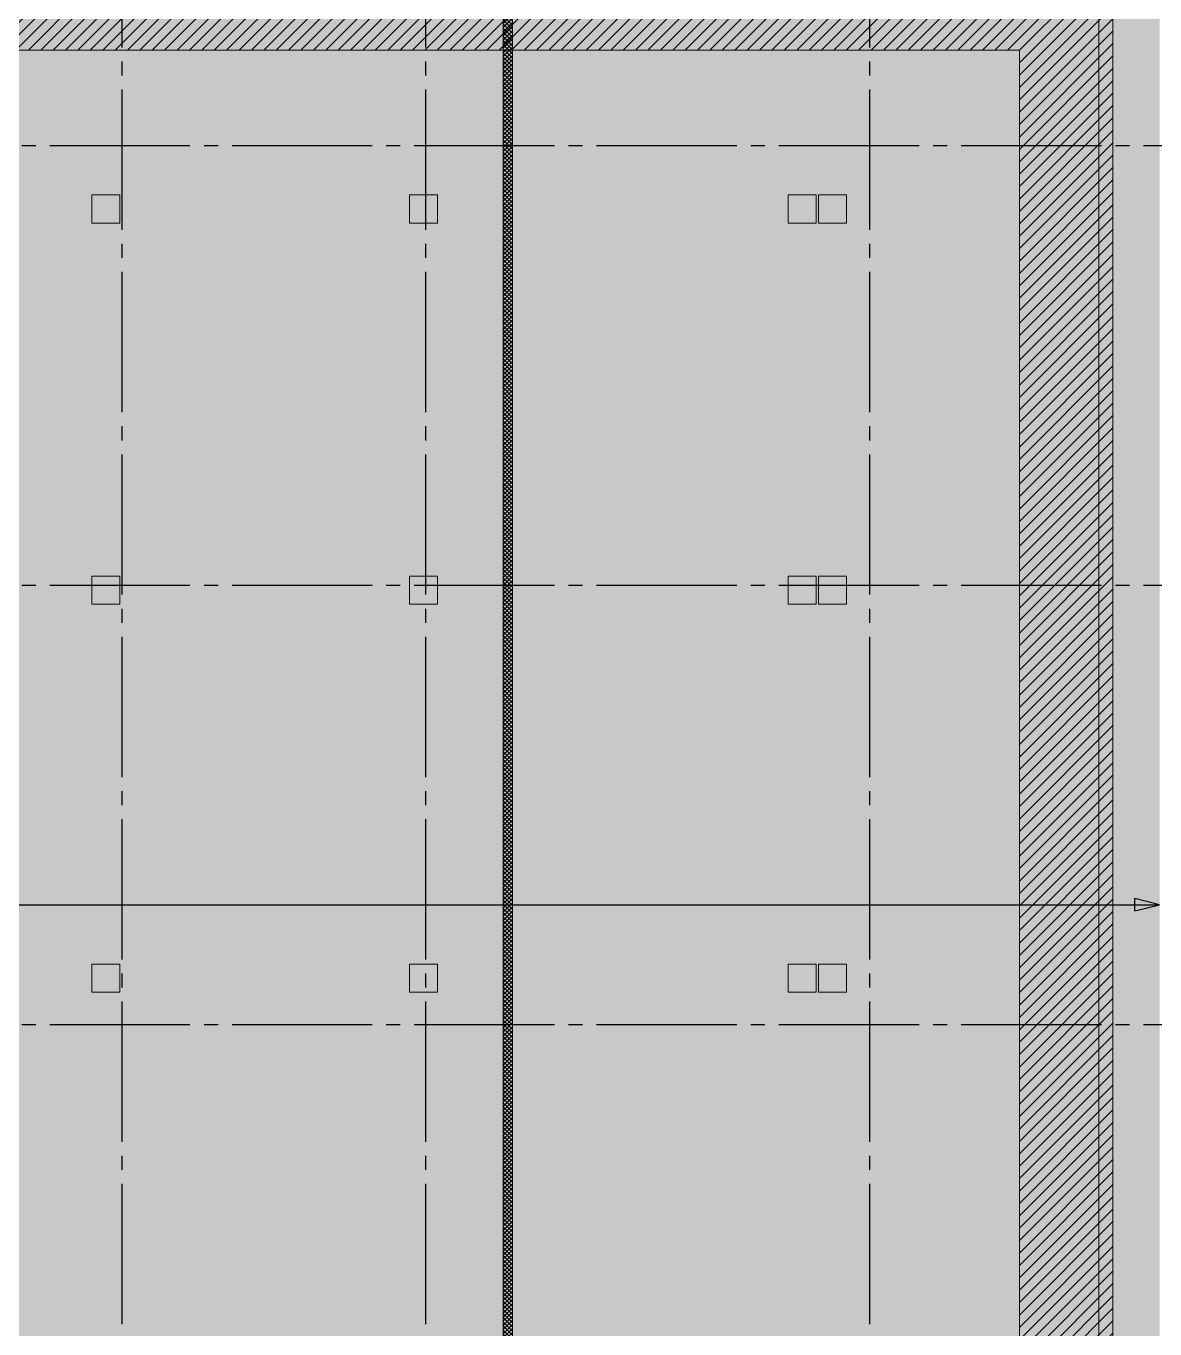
# Model space of a CAD drawing. Header units: millimetres. Extents: x -3819597 to -2591384, y 582389 to 820195.
# Drawn here: x -3379779 to -3355624, y 710231 to 738094 of the extents above; entities that cross this region are included whole.
import ezdxf
from ezdxf.enums import TextEntityAlignment as Align

# ---------------------------------------------------------------- set-up
doc = ezdxf.new("R2010")
doc.units = ezdxf.units.MM
doc.header["$MEASUREMENT"] = 0
for name, pattern in [('CENTER', [2, 1.25, -0.25, 0.25, -0.25]), ('CHG_XX_Luoi truc$0$MB_Luoi truc$0$Center101', [13, 10, -1, 1, -1]), ('HIDDEN', [0.375, 0.25, -0.125])]:
    doc.linetypes.add(name, pattern=pattern)
doc.layers.get('Defpoints').update_dxf_attribs({"color": 10, "lineweight": 0})
for name, color, linetype in [('02HN. TEXT B', 1, 'Continuous'), ('12HN. GRID', 1, 'CENTER'), ("CHG_XX_Damsan_Ham 2$0$CHG_XX_Damsan_Ham 2$0$'S_General_Hatch_8", 8, 'Continuous'), ('CHG_XX_Luoi truc$0$Grid', 34, 'Continuous'), ('CHG_XX_Luoi truc$0$Grid Line', 8, 'CHG_XX_Luoi truc$0$MB_Luoi truc$0$Center101'), ('dim', 51, 'Continuous')]:
    doc.layers.add(name, color=color, linetype=linetype)
for name, color, linetype, lineweight, plot in [('CHG_XX_Cot_Ham 2$0$NS-Column-H2', 90, 'Continuous', 13, False), ('CHG_XX_Cot_Ham 2$0$NS-Column-H2 @ 1', 90, 'Continuous', 13, False), ('CHG_XX_Cot_Ham 2$0$NS-Column-H2 @ 150', 90, 'Continuous', 13, False)]:
    doc.layers.add(name, color=color, linetype=linetype, lineweight=lineweight, plot=plot)
for name, color, linetype, lineweight in [('CHG_XX_Cot_Ham 2$0$NS-Pier-H2', 150, 'Continuous', 13), ('CHG_XX_Damsan_Ham 2$0$CHG_XX_Damsan_Ham 2$0$DBAO', 3, 'Continuous', 13), ('CHG_XX_Damsan_Ham 2$0$CHG_XX_Damsan_Ham 2$0$DTE-MEP-H-SLAB TEXT', 3, 'Continuous', 0), ('CHG_XX_Damsan_Ham 2$0$CHG_XX_Damsan_Ham 2$0$HATCH', 154, 'Continuous', 9), ('CHG_XX_Damsan_Ham 2$0$CHG_XX_Damsan_Ham 2$0$mach ngung thi cong', 6, 'Continuous', 13), ('CHG_XX_Damsan_Ham 2$0$CHG_XX_Damsan_Ham 2$0$Start hatch', 8, 'Continuous', 25), ('CHG_XX_Damsan_Ham 2$0$HATCH', 57, 'Continuous', 9), ('CHG_XX_Damsan_Ham 2$0$mach ngung thi cong', 6, 'Continuous', 13), ('thep chay suot', 5, 'HIDDEN', 40)]:
    doc.layers.add(name, color=color, linetype=linetype, lineweight=lineweight)
doc.styles.add('[HN042014]STYLE', font='arial.ttf', dxfattribs={"width": 0.8})
doc.styles.add('CHG_XX_Luoi truc$0$MB_Luoi truc$0$Grid A-F$0$VNI-HelveCB', font='VHELVCB_0.TTF')
pattern_1 = [(45, (170555.19, -8650), (-44.194174, 44.194174), []), (135, (170555.19, -8650), (-44.194174, -44.194174), [])]

# ---------------------------------------------------------------- blocks, each defined once
blk = doc.blocks.new('*U697')
at = {"layer": '12HN. GRID', "linetype": 'Continuous'}
h = blk.add_hatch(color=256, dxfattribs=at)
h.dxf.hatch_style = 1
h.paths.add_polyline_path([(0, -9087.1), (44, -8911.1), (-44, -8911.1)])
for p, q in [((0, 8915), (0, -9087.1)), ((-44, -8911.1), (44, -8911.1)), ((-44, -8911.1), (0, -9087.1)), ((0, -9087.1), (44, -8911.1))]:
    blk.add_line(p, q, dxfattribs=at)
at = {"layer": '02HN. TEXT B', "linetype": 'ByBlock', "style": '[HN042014]STYLE', "width": 0.8, "flags": 8}
blk.add_attdef('1', text='', height=160, dxfattribs=at).set_placement((-814.5, 134.4), align=Align.MIDDLE_LEFT)
blk.add_attdef('0', text='', height=160, dxfattribs=at).set_placement((-351.3, 10.6), align=Align.MIDDLE_CENTER)
at = {"layer": 'Defpoints', "color": 9, "linetype": 'ByBlock', "style": '[HN042014]STYLE', "width": 0.8, "flags": 9}
for tag, p in [('2', (-6355.4, 883.3)), ('3', (-6355.4, 478.6)), ('4', (-6355.4, 73.8)), ('5', (-6355.4, -316.7))]:
    blk.add_attdef(tag, text='', height=250, dxfattribs=at).set_placement(p, align=Align.MIDDLE_CENTER)
blk = doc.blocks.new('*U1036')
at = {"layer": 'CHG_XX_Cot_Ham 2$0$NS-Column-H2 @ 1'}
h = blk.add_hatch(color=256, dxfattribs=at)
h.dxf.hatch_style = 1
h.paths.add_polyline_path([(-300, -300), (-300, 300), (300, 300), (300, -300)])
at = {"layer": 'CHG_XX_Cot_Ham 2$0$NS-Column-H2 @ 150'}
h = blk.add_hatch(color=256, dxfattribs=at)
h.dxf.hatch_style = 1
h.paths.add_polyline_path([(-300, -300), (-300, 300), (300, 300), (300, -300)])
blk = doc.blocks.new('CHG_XX_Cot_Ham 2$0$HoBoi_C600x600')
at = {"layer": 'CHG_XX_Cot_Ham 2$0$NS-Column-H2'}
blk.add_lwpolyline([(300, -300), (300, 300), (-300, 300), (-300, -300)], close=True, dxfattribs=at)
blk.add_blockref('*U1036', (0, 0), dxfattribs=at)
blk = doc.blocks.new('*U1029')
at = {"layer": 'CHG_XX_Luoi truc$0$Grid Line'}
blk.add_line((0, 0), (0, 608), dxfattribs=at)
at = {"layer": 'CHG_XX_Luoi truc$0$Grid', "lineweight": -2, "style": 'CHG_XX_Luoi truc$0$MB_Luoi truc$0$Grid A-F$0$VNI-HelveCB'}
for tag, p in [('GRIDSUB', (0, 617)), ('GRID', (0, -9))]:
    blk.add_attdef(tag, text='', height=5, dxfattribs=at).set_placement(p, align=Align.MIDDLE)
blk = doc.blocks.new('*U1034')
at = {"layer": 'CHG_XX_Luoi truc$0$Grid Line'}
blk.add_line((0, 0), (0, 608), dxfattribs=at)
at = {"layer": 'CHG_XX_Luoi truc$0$Grid', "lineweight": -2, "style": 'CHG_XX_Luoi truc$0$MB_Luoi truc$0$Grid A-F$0$VNI-HelveCB'}
for tag, p in [('GRIDSUB', (0, 617)), ('GRID', (0, -9))]:
    blk.add_attdef(tag, text='', height=5, dxfattribs=at).set_placement(p, align=Align.MIDDLE)
blk = doc.blocks.new('*U1031')
at = {"layer": 'CHG_XX_Luoi truc$0$Grid Line'}
blk.add_line((0, 0), (0, 438), dxfattribs=at)
at = {"layer": 'CHG_XX_Luoi truc$0$Grid', "lineweight": -2, "style": 'CHG_XX_Luoi truc$0$MB_Luoi truc$0$Grid A-F$0$VNI-HelveCB'}
for tag, p in [('GRIDSUB', (0, 447)), ('GRID', (0, -9))]:
    blk.add_attdef(tag, text='', height=5, dxfattribs=at).set_placement(p, align=Align.MIDDLE)
blk = doc.blocks.new('CHG_XX_Luoi truc')
at = {"layer": 'CHG_XX_Luoi truc$0$Grid', "xscale": 300, "yscale": 300, "zscale": 300}
for name, p in [('*U1029', (54650, -12747)), ('*U1034', (61150, -12747)), ('*U1029', (70650, -12747))]:
    blk.add_blockref(name, p, dxfattribs=at)
at = {"layer": 'CHG_XX_Luoi truc$0$Grid', "xscale": 300.0000000000013, "yscale": 300.0000000000013, "zscale": 300.0000000000013, "rotation": 90}
for p in [(110703, 125550), (110703, 116150), (110703, 106750)]:
    blk.add_blockref('*U1031', p, dxfattribs=at)
blk = doc.blocks.new('CHG_XX_Cot_Ham 2')
at = {"layer": 'CHG_XX_Cot_Ham 2$0$NS-Pier-H2'}
h = blk.add_hatch(color=256, dxfattribs=at)
h.dxf.hatch_style = 1
h.paths.add_polyline_path([(99639.2, 163400), (-10900, 163400), (-10900, 85450), (-300, 85450), (-300, 84050), (32350, 84050), (32350, -9000), (103575.5, -9000), (106050, -6022), (106050, 158254.3)])
h.paths.add_polyline_path([(99533.7, 163100), (105750, 158110.4), (105750, 90450), (105650, 90450), (105750, 90450), (105750, 13850), (105750, 13722.3), (105750, -5913.6), (103434.7, -8700), (93599.8, -8700), (93299.8, -8700), (32650, -8700), (32650, 84350), (0, 84350), (0, 85750), (-10600, 85750), (-10600, 163100), (93600, 163100)], flags=16)
at = {"layer": 'CHG_XX_Cot_Ham 2$0$NS-Column-H2'}
for p in [(54300, 124200), (61100, 124200), (69200, 124200), (69850, 124200), (54300, 116050), (61100, 116050), (69200, 116050), (69850, 116050), (54300, 107750), (61100, 107750), (69200, 107750), (69850, 107750)]:
    blk.add_blockref('CHG_XX_Cot_Ham 2$0$HoBoi_C600x600', p, dxfattribs=at)
at = {"layer": 'CHG_XX_Cot_Ham 2$0$NS-Pier-H2'}
blk.add_blockref('CHG_XX_Luoi truc', (0, 0), dxfattribs=at)
blk = doc.blocks.new('CHG_XX_Damsan_Ham 2$0$CHG_XX_Damsan_Ham 2$0$sdfsgdh')
at = {"layer": 'CHG_XX_Damsan_Ham 2$0$CHG_XX_Damsan_Ham 2$0$Start hatch', "ltscale": 0.5}
h = blk.add_hatch(dxfattribs=at)
h.set_pattern_fill('ANSI37', color=256, scale=500)
h.set_pattern_definition(pattern_1)
h.paths.add_polyline_path([(73704, 200), (73504, 200), (73504, -38921), (73704, -38921)])
h = blk.add_hatch(dxfattribs=at)
h.set_pattern_fill('ANSI37', color=256, scale=500)
h.set_pattern_definition(pattern_1)
h.paths.add_polyline_path([(73704, -38921), (73504, -38921), (73504, -76505), (73704, -76505)])
at = {"layer": 'CHG_XX_Damsan_Ham 2$0$CHG_XX_Damsan_Ham 2$0$DTE-MEP-H-SLAB TEXT', "color": 2, "ltscale": 0.5}
for p, q in [((73504, 200), (73504, -76505)), ((73704, 200), (73704, -76505))]:
    blk.add_line(p, q, dxfattribs=at)
blk = doc.blocks.new('CHG_XX_Damsan_Ham 2', base_point=(3089256, -609981))
at = {"layer": "CHG_XX_Damsan_Ham 2$0$CHG_XX_Damsan_Ham 2$0$'S_General_Hatch_8"}
h = blk.add_hatch(dxfattribs=at)
h.set_pattern_fill('CROSS', color=256, scale=2000)
edge = h.paths.add_edge_path()
edge.add_line((76750, 42625), (76750, 65250))
edge.add_line((76750, 65250), (76750, 65850))
edge.add_line((76750, 65850), (77900, 65850))
edge.add_line((77900, 65850), (77900, 89350))
edge.add_line((77900, 89350), (76850, 89350))
edge.add_line((76850, 89350), (76850, 90650))
edge.add_line((76850, 90650), (76852, 131950))
edge.add_line((76852, 131950), (51950, 131950))
edge.add_line((51950, 131950), (51950, 130600))
edge.add_line((51950, 130600), (22700, 130600))
edge.add_line((22700, 130600), (22700, 84050))
edge.add_line((22700, 84050), (32350, 84050))
edge.add_line((32350, 84050), (32350, 22700))
edge.add_line((32350, 22700), (76500, 22700))
edge.add_line((76500, 22700), (76500, 23518))
edge.add_line((76500, 23518), (76750, 23518))
edge.add_line((76750, 23518), (76750, 42625))
edge.add_line((76750, 42625), (76750, 43198))
at = {"layer": 'CHG_XX_Damsan_Ham 2$0$CHG_XX_Damsan_Ham 2$0$HATCH'}
h = blk.add_hatch(dxfattribs=at)
h.set_pattern_fill('ANSI31', color=256, scale=1500)
h.set_pattern_definition([(45, (-2702289.21, 609981.01), (-132.582521, 132.582521), [])])
h.paths.add_polyline_path([(32350, 25700), (73852, 25700), (73852, 127600), (25700, 127600), (25700, 84350), (23700, 84350), (23700, 129600), (75851, 129600), (75851, 23700), (32350, 23700)])
blk.add_lwpolyline([(32350, 25700), (73852, 25700), (73852, 127600), (25700, 127600), (25700, 84350), (23700, 84350), (23700, 129600), (75851, 129600), (75851, 23700), (32350, 23700), (32350, 25700)], dxfattribs=at)
at = {"layer": 'CHG_XX_Damsan_Ham 2$0$CHG_XX_Damsan_Ham 2$0$mach ngung thi cong'}
blk.add_lwpolyline([(23700, 90148), (-100, 90150), (-100, 153400), (99650, 153400), (99650, 71950), (75851, 71950), (75851, 88800), (75851, 88800), (75851, 129600), (23700, 129600)], close=True, dxfattribs=at)
at = {"layer": 'CHG_XX_Damsan_Ham 2$0$mach ngung thi cong'}
blk.add_lwpolyline([(23900, 90148), (-100, 90150), (-100, 153400), (99650, 153400), (99650, 71950), (75549, 71950), (75549, 88800), (75549, 88800), (75549, 129500), (23900, 129500)], close=True, dxfattribs=at)
at = {"layer": 'CHG_XX_Damsan_Ham 2$0$CHG_XX_Damsan_Ham 2$0$DBAO'}
blk.add_blockref('CHG_XX_Cot_Ham 2', (0, 0), dxfattribs=at)
at = {"layer": 'CHG_XX_Damsan_Ham 2$0$CHG_XX_Damsan_Ham 2$0$DTE-MEP-H-SLAB TEXT'}
blk.add_blockref('CHG_XX_Damsan_Ham 2$0$CHG_XX_Damsan_Ham 2$0$sdfsgdh', (-10700, 160900), dxfattribs=at)
at = {"layer": 'CHG_XX_Damsan_Ham 2$0$HATCH'}
blk.add_blockref('CHG_XX_Cot_Ham 2', (0, 0), dxfattribs=at)

msp = doc.modelspace()

# ---------------------------------------------------------------- block references
at = {"layer": 'dim', "ltscale": 1500}
msp.add_blockref('CHG_XX_Damsan_Ham 2', (-343118.3, 0), dxfattribs=at)
at = {"layer": 'thep chay suot', "xscale": 3, "yscale": 3, "zscale": 3, "rotation": 90}
msp.add_blockref('*U697', (-3382785.7, 719302.3), dxfattribs=at)

doc.saveas('drawing.dxf')
